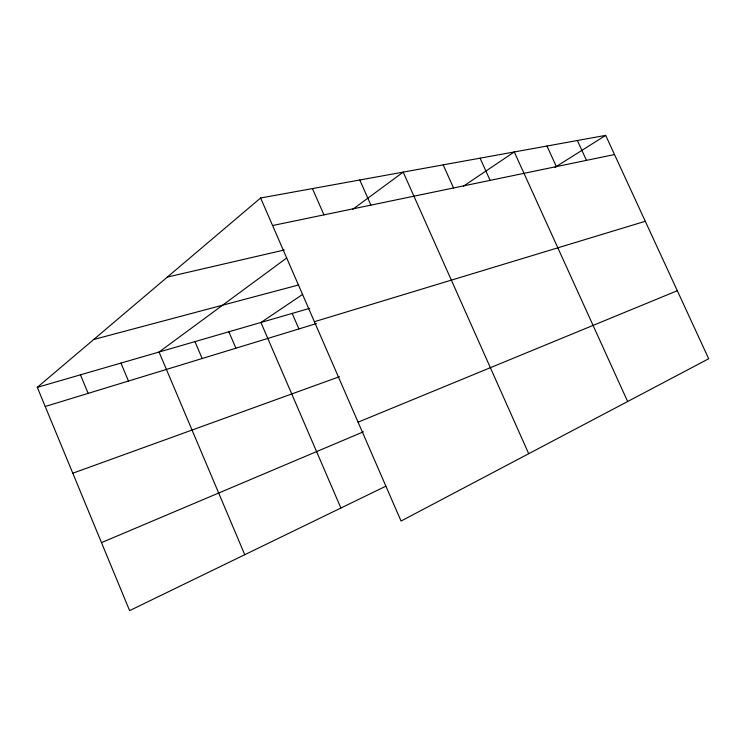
<?xml version="1.0" encoding="UTF-8"?>
<svg xmlns="http://www.w3.org/2000/svg" width="746" height="746" viewBox="0 0 746 746"><rect width="100%" height="100%" fill="white"/><g stroke="black" fill="none" stroke-linecap="round" stroke-linejoin="round"><path stroke-width="1.12" d="M385.822 486.205L129.608 610.62L37.3 387.342L260.615 197.988L605.668 135.38L708.7 358.761L401.059 521.044L260.615 197.988M286.716 257.957L159.047 352.028L244.763 554.698M352.504 209.486L403.213 172.121L528.709 453.708M302.708 294.362L260.932 322.486L340.894 508.017M463.49 186.146L514.283 151.96L627.638 401.525M555.043 167.309L605.668 135.38M101.493 542.622L363.423 431.794M358.08 422.171L677.312 290.716M72.8 473.216L339.458 376.683M45.217 406.495L316.369 323.596M314.402 321.703L645.29 221.282M37.3 387.342L309.73 308.331M93.754 339.477L298.661 284.953M167.356 277.064L284.31 249.985M272.588 225.534L614.508 154.543M577.357 140.518L586.468 160.362M546.977 146.029L556.376 166.61M480.088 158.171L490.113 180.364M443.18 164.866L453.54 187.964M359.786 180L370.902 205.122M312.434 188.589L323.969 214.867M292.19 313.413L298.913 328.93M228.863 331.784L235.904 348.195M194.958 341.612L202.157 358.509M120.936 363.078L128.48 381.038M80.437 374.828L88.159 393.366"/></g></svg>
